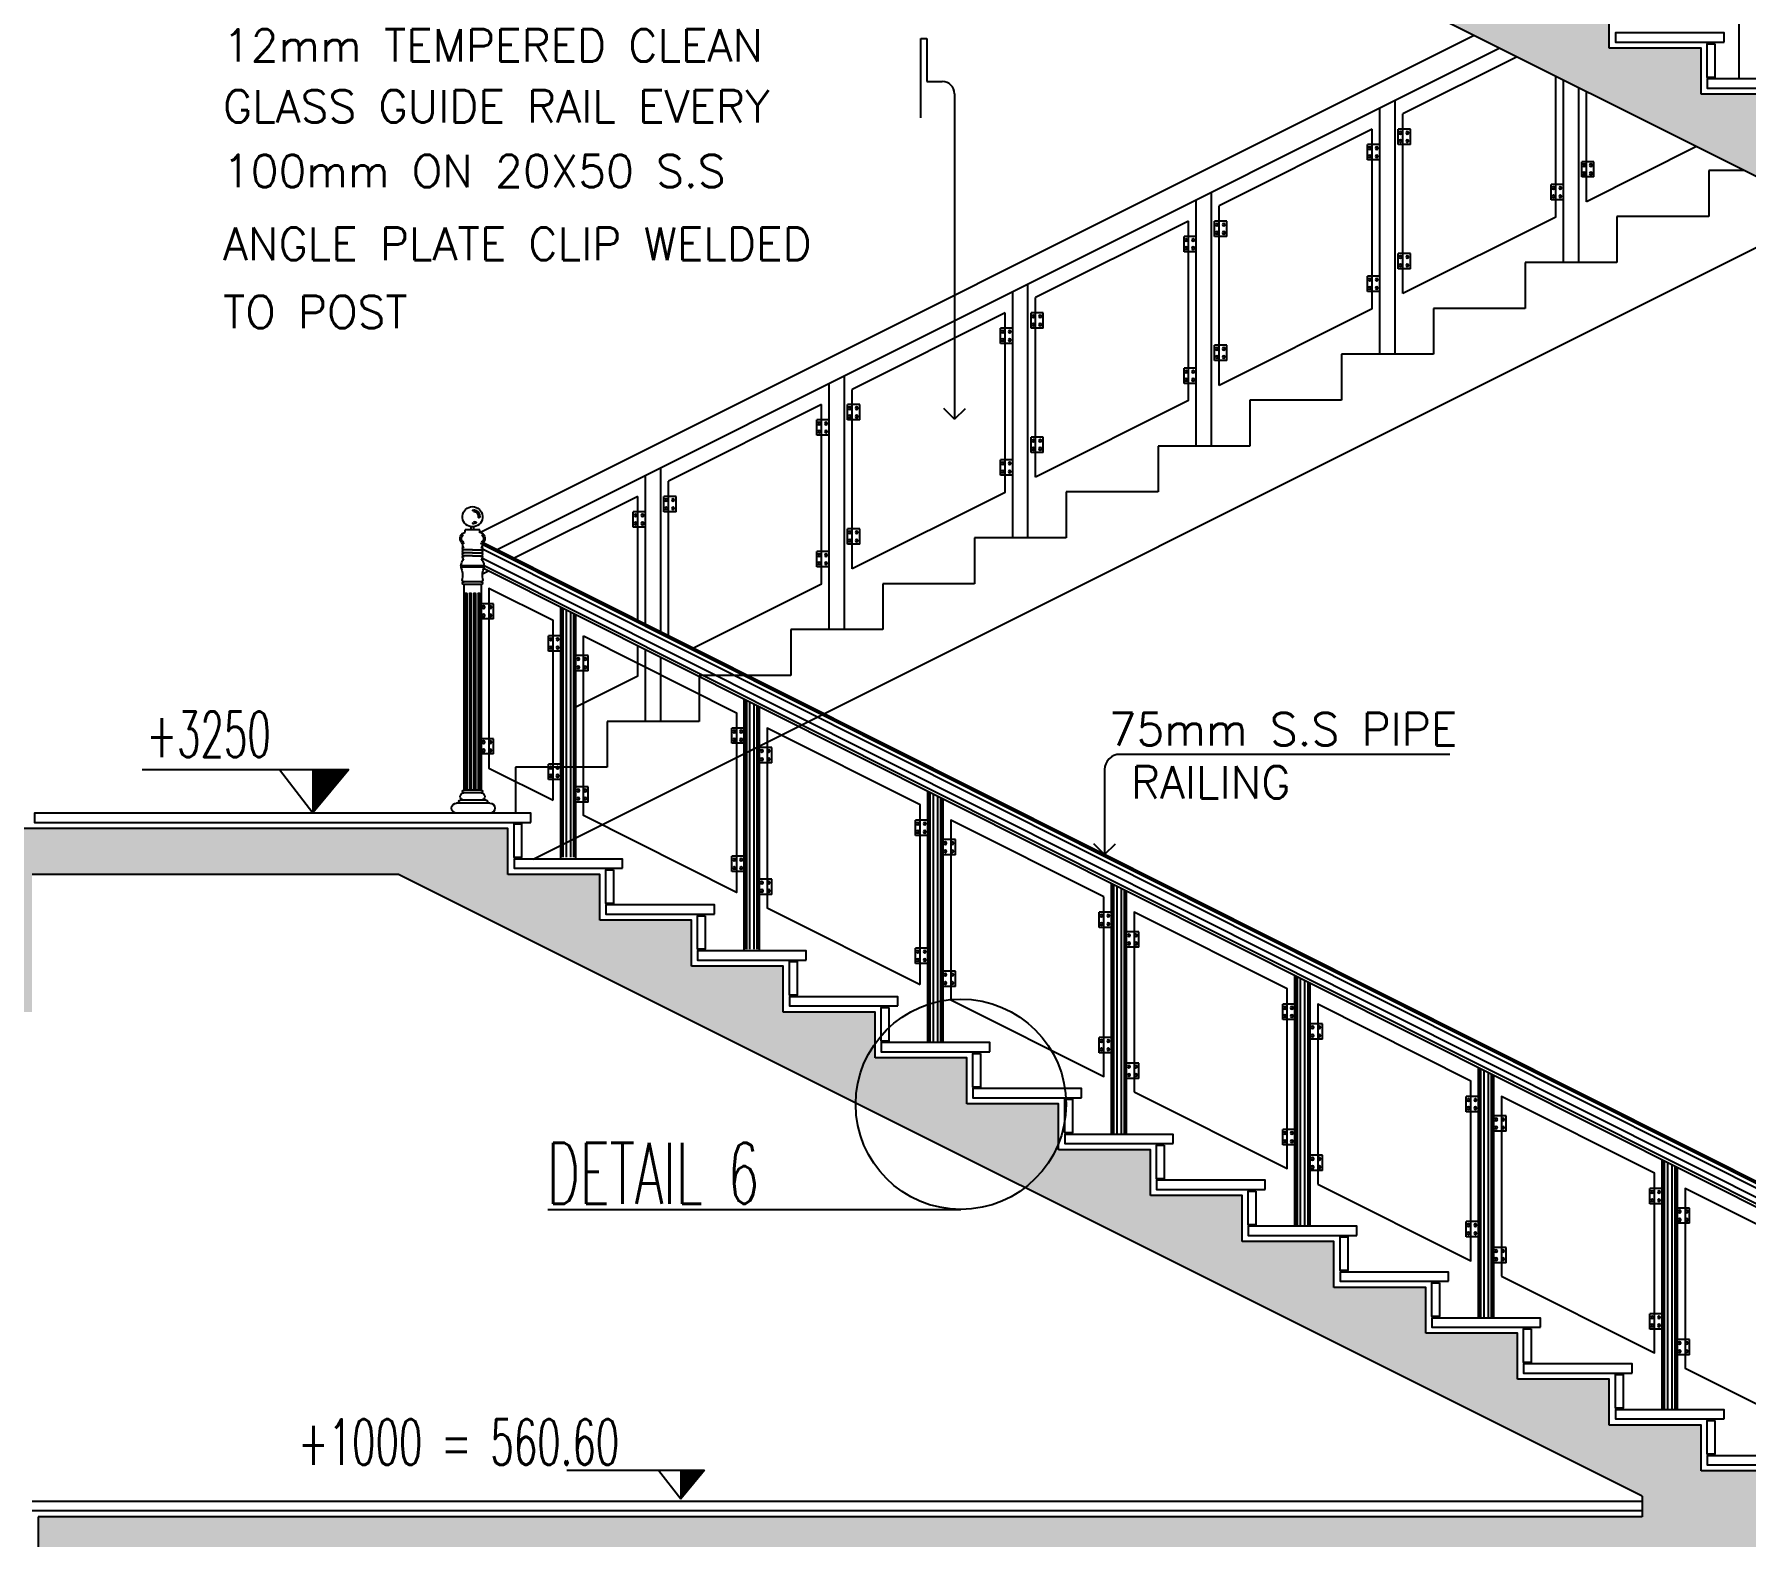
# Model space of a CAD drawing. Extents: x 418021.3 to 418070.1, y 43443.2 to 43479.4.
# Drawn here: x 418061.41 to 418067.01, y 43459.82 to 43464.73 of the extents above; entities that cross this region are included whole.
import ezdxf

# ---------------------------------------------------------------- set-up
doc = ezdxf.new("R2010")
doc.units = 0
doc.header["$MEASUREMENT"] = 0
for name, color, linetype in [('2', 11, 'CONTINUOUS'), ('D', 11, 'CONTINUOUS'), ('DIM', 4, 'CONTINUOUS'), ('DIM-OUT', 4, 'CONTINUOUS'), ('ELEV-LEV', 3, 'CONTINUOUS'), ('GLASS', 4, 'CONTINUOUS'), ('Handrail', 4, 'CONTINUOUS'), ('Hatch', 11, 'CONTINUOUS'), ('IND-ES-TXT', 4, 'CONTINUOUS'), ('Step', 3, 'CONTINUOUS'), ('TEXT', 4, 'CONTINUOUS'), ('TXT', 2, 'CONTINUOUS'), ('TXT2', 6, 'CONTINUOUS'), ('WALL', 6, 'CONTINUOUS')]:
    doc.layers.add(name, color=color, linetype=linetype)
doc.styles.add('ROMANS', font='ROMANS.shx', dxfattribs={"width": 0.6})
pattern_1 = [(130, (836095.56568, 0), (-0.21517805478, -0.018825640495), [0.0225, -0.2475]), (185, (836095.56568, 0), (0.04162540008, 0.22565764011), [0.018, -0.198]), (79.5486, (836095.54775, -0.00157), (-0.17355281451, 0.20683186262), [0.019122057, -0.2103426336]), (133.8158, (836095.56568, 0.06), (-0.32017231459, -0.0496557043), [0.03375, -0.37125]), (83.3644, (836095.539, 0.05586), (-0.28039881166, 0.29223536127), [0.0286830864, -0.3155139]), (188.8158, (836095.56568, 0.06), (-0.28039858354, 0.29223558028), [0.027, -0.297]), (159, (836095.53568, 0.045), (-0.179072115636, -0.1207856672), [0.0225, -0.2475]), (214, (836095.53568, 0.045), (-0.07299459958, 0.21754501351), [0.018, -0.198]), (108.5486, (836095.52075, 0.03493), (-0.25206678857, 0.09675914901), [0.019122057, -0.2103426336]), (142.5, (836095.56568, 0), (-0.003647956595, 0.09986815615), [0, -0.1956, 0, -0.201, 0, -0.19875]), (172.5, (836095.56568, 0), (-0.078920861233, 0.118323513565), [0, -0.1146, 0, -0.1911, 0, -0.07575]), (212.5, (836095.63258, 0), (-0.160146730852, -0.00676646152), [0, -0.075, 0, -0.234, 0, -0.3105]), (222.5, (836095.66258, 0), (-0.174955850803, 0.0300314947), [0, -0.0975, 0, -0.1554, 0, -0.2205])]

# ---------------------------------------------------------------- blocks, each defined once
blk = doc.blocks.new('A$C2B08356D')
at = {"layer": '2'}
for p, q in [((0.0495, 0.7172), (0.0495, 0.0755)), ((0.0543, 0.7172), (0.0543, 0.0755)), ((0.0637, 0.7172), (0.0637, 0.0755)), ((0.0684, 0.7172), (0.0684, 0.0755)), ((0.0779, 0.7172), (0.0779, 0.0755)), ((0.0826, 0.7172), (0.0826, 0.0755)), ((0.092, 0.7172), (0.092, 0.0755)), ((0.0967, 0.7172), (0.0967, 0.0755))]:
    blk.add_line(p, q, dxfattribs=at)
for centre in [(0.0519, 0.7172), (0.0661, 0.7172), (0.0802, 0.7172), (0.0944, 0.7172)]:
    blk.add_arc(centre, 0.00236, 0, 180, dxfattribs=at)
at = {"layer": 'D'}
for centre, radius, start, end in [((0.0731, 0.9689), 0.033, 278.2132, 261.7868), ((0.0731, 0.9689), 0.0236, 98.1711, 183.3862), ((0.0519, 0.9677), 0.00236, 186.5091, 0.2633), ((0.0731, 0.9689), 0.0189, 98.1711, 183.3862), ((0.0638, 0.9498), 0.00237, 68.5646, 237.9249), ((0.0731, 0.9689), 0.0189, 243.2448, 261.7868), ((0.0698, 0.9898), 0.00238, 286.4552, 89.887), ((0.0731, 0.9689), 0.0236, 243.2448, 261.7868), ((0.0694, 0.9479), 0.00248, 279.6354, 63.9382)]:
    blk.add_arc(centre, radius, start, end, dxfattribs=at)
at = {"layer": 'Handrail'}
for p, q in [((0.0495, 0.9159), (0.0495, 0.9264)), ((0.0495, 0.9264), (0.0967, 0.9264)), ((0.0684, 0.9362), (0.0779, 0.9362)), ((0.0684, 0.9264), (0.0684, 0.9362)), ((0.0779, 0.9264), (0.0779, 0.9362)), ((0.0967, 0.9183), (0.0967, 0.9264)), ((0.0448, 0.8792), (0.0441, 0.8849)), ((0.0731, 0.8603), (0.0448, 0.8603)), ((0.0731, 0.8509), (0.0448, 0.8509)), ((0.0731, 0.8415), (0.0448, 0.8415)), ((0.0731, 0.8603), (0.1014, 0.8603)), ((0.0731, 0.8509), (0.1014, 0.8509)), ((0.0731, 0.8415), (0.1014, 0.8415)), ((0.1016, 0.8792), (0.1023, 0.8849)), ((0.0354, 0.8037), (0.0354, 0.8084)), ((0.0354, 0.8084), (0.1109, 0.8084)), ((0.0354, 0.8037), (0.1109, 0.8037)), ((0.1109, 0.8084), (0.1109, 0.8037)), ((0.0448, 0.7565), (0.1014, 0.7565)), ((0.0448, 0.7471), (0.0448, 0.0755)), ((0.0448, 0.7471), (0.1014, 0.7471)), ((0.1014, 0.7471), (0.1014, 0.0755)), ((0.0448, 0.0754), (0.1022, 0.0754)), ((0.0448, 0.0661), (0.1014, 0.0661)), ((0.0165, 0.033), (0.125, 0.033)), ((0.0283, 0.0425), (0.1132, 0.0425)), ((0.0448, 0.0425), (0.0967, 0.0425)), ((0.1316, 0.0014), (0.1316, 0))]:
    blk.add_line(p, q, dxfattribs=at)
for centre, radius, start, end in [((0.0527, 0.8981), 0.0204, 98.7958, 221.6777), ((0.0527, 0.8981), 0.0157, 122.816, 237.184), ((0.0937, 0.8981), 0.0204, 318.3223, 81.6001), ((0.0937, 0.8981), 0.0157, 302.816, 57.184), ((0.0238, 0.8742), 0.0171, 355.2677, 37.2275), ((0.0448, 0.865), 0.00472, 90, 270), ((0.0448, 0.8556), 0.00472, 90, 270), ((0.0448, 0.8462), 0.00472, 90, 270), ((0.0448, 0.8367), 0.00472, 90, 270), ((0.0435, 0.8725), 0.0027, 175.2677, 299.2972), ((0.1014, 0.865), 0.00472, 270, 90), ((0.1014, 0.8556), 0.00472, 270, 90), ((0.1014, 0.8462), 0.00472, 270, 90), ((0.1014, 0.8367), 0.00472, 270, 90), ((0.1029, 0.8725), 0.0027, 240.7028, 4.7323), ((0.1226, 0.8742), 0.0171, 142.7725, 184.7323), ((0.087, 0.8014), 0.0521, 144.0908, 172.3064), ((-0.0329, 0.7768), 0.0734, 350.0762, 21.4955), ((0.0592, 0.8014), 0.0521, 7.6936, 35.9092), ((0.1792, 0.7768), 0.0734, 158.5045, 189.9238), ((0.0459, 0.763), 0.00657, 170.0762, 260.8268), ((0.0448, 0.7518), 0.00472, 90, 270), ((0.1004, 0.763), 0.00657, 279.1732, 9.9238), ((0.1014, 0.7518), 0.00472, 270, 90), ((0.0448, 0.0543), 0.0118, 90, 270), ((0.0448, 0.0708), 0.00472, 90, 270), ((0.1014, 0.0708), 0.00472, 270, 90), ((0.1014, 0.0543), 0.0118, 270, 90), ((0.0165, 0.0165), 0.0165, 90, 270), ((0.0283, 0.0377), 0.00472, 90, 270), ((0.1132, 0.0377), 0.00472, 270, 90), ((0.125, 0.0165), 0.0165, 270, 90)]:
    blk.add_arc(centre, radius, start, end, dxfattribs=at)
blk = doc.blocks.new('A$C2180794E')
at = {"layer": 'Handrail'}
blk.add_blockref('A$C2B08356D', (0, 0), dxfattribs=at)
blk = doc.blocks.new('A$C427214A3')
at = {"layer": 'GLASS', "ltscale": 0.2}
for p, q in [((0, 1000), (800, 1000)), ((0, 0), (0, 1000)), ((0, 0), (800, 0)), ((800, 0), (800, 1000))]:
    blk.add_line(p, q, dxfattribs=at)
for centre in [(202, 770), (202, 230), (650, 770), (650, 230)]:
    blk.add_circle(centre, 82.4, dxfattribs=at)

msp = doc.modelspace()

# ---------------------------------------------------------------- hatches: boundary and pattern name
at = {"layer": 'ELEV-LEV', "linetype": 'Continuous'}
h = msp.add_hatch(dxfattribs=at)
h.set_pattern_fill('ANSI31', color=6, scale=0.0228, angle=450, style=0)
h.set_pattern_definition([(45, (418161.6618695, 43479.07239), (0.00201525433, -0.00201525433), [])])
h.paths.add_polyline_path([(418062.4401, 43462.3266), (418062.3231, 43462.1854), (418062.3231, 43462.3266)])
h = msp.add_hatch(dxfattribs=at)
h.set_pattern_fill('ANSI31', color=6, scale=0.0152, angle=450, style=0)
h.set_pattern_definition([(45, (418129.7511206, 43471.2006368), (0.001343502884, -0.001343502884), [])])
h.paths.add_polyline_path([(418063.6033, 43460.0368), (418063.5253, 43459.9426), (418063.5253, 43460.0368)])
at = {"layer": 'Hatch'}
h = msp.add_hatch(dxfattribs=at)
h.set_pattern_fill('AR-CONC', color=256, scale=0.03, style=0)
h.set_pattern_definition(pattern_1)
h.paths.add_polyline_path([(418061.2552, 43466.6338), (418062.9602, 43466.6338), (418062.9602, 43466.4838), (418063.2602, 43466.4838), (418063.2602, 43466.3338), (418063.5602, 43466.3338), (418063.5602, 43466.1838), (418063.8602, 43466.1838), (418063.8602, 43466.0338), (418064.1602, 43466.0338), (418064.1602, 43465.8838), (418064.4602, 43465.8838), (418064.4602, 43465.7338), (418064.7602, 43465.7338), (418064.7602, 43465.5838), (418065.0602, 43465.5838), (418065.0602, 43465.4338), (418065.3602, 43465.4338), (418065.3602, 43465.2838), (418065.6602, 43465.2838), (418065.6602, 43465.1338), (418065.9602, 43465.1338), (418065.9602, 43464.9838), (418066.2602, 43464.9838), (418066.2602, 43464.8338), (418066.5602, 43464.8338), (418066.5602, 43464.6838), (418066.8602, 43464.6838), (418066.8602, 43464.5338), (418067.1602, 43464.5338), (418067.1602, 43464.3838), (418068.7064, 43464.3838), (418068.7064, 43464.1838), (418067.2024, 43464.1838), (418062.6024, 43466.4838), (418061.4052, 43466.4838), (418061.4052, 43466.0338), (418061.2552, 43466.0338)])
h = msp.add_hatch(dxfattribs=at)
h.set_pattern_fill('AR-CONC', color=256, scale=0.03, style=0)
h.set_pattern_definition(pattern_1)
h.paths.add_polyline_path([(418062.6024, 43461.9838), (418061.4052, 43461.9838), (418061.4052, 43461.5338), (418061.2552, 43461.5338), (418061.2552, 43462.1338), (418062.9602, 43462.1338), (418062.9602, 43461.9838), (418063.2602, 43461.9838), (418063.2602, 43461.8338), (418063.5602, 43461.8338), (418063.5602, 43461.6838), (418063.8602, 43461.6838), (418063.8602, 43461.5338), (418064.1602, 43461.5338), (418064.1602, 43461.3838), (418064.4602, 43461.3838), (418064.4602, 43461.2338), (418064.7602, 43461.2338), (418064.7602, 43461.0838), (418065.0602, 43461.0838), (418065.0602, 43460.9338), (418065.3602, 43460.9338), (418065.3602, 43460.7838), (418065.6602, 43460.7838), (418065.6602, 43460.6338), (418065.9602, 43460.6338), (418065.9602, 43460.4838), (418066.2602, 43460.4838), (418066.2602, 43460.3338), (418066.5602, 43460.3338), (418066.5602, 43460.1838), (418066.8602, 43460.1838), (418066.8602, 43460.0338), (418067.1602, 43460.0338), (418067.1602, 43459.8838), (418068.7064, 43459.8838), (418068.7064, 43459.7538), (418061.8552, 43459.7538), (418061.7252, 43459.6238), (418061.4252, 43459.6238), (418061.4252, 43459.8838), (418066.6679, 43459.8838), (418066.6679, 43459.9511)])

# ---------------------------------------------------------------- linework, layer by layer
at = {"layer": 'DIM', "color": 6}
msp.add_line((418063.0911, 43460.8887), (418064.4409, 43460.8887), dxfattribs=at)
at = {"layer": 'DIM-OUT'}
for p, q in [((418066.9852, 43464.5838), (418066.9852, 43465.0191)), ((418066.1188, 43464.7256), (418062.8706, 43463.1015)), ((418066.2027, 43464.6837), (418062.9249, 43463.0448)), ((418066.2586, 43464.6557), (418065.8852, 43464.4691)), ((418066.3852, 43464.1321), (418066.3852, 43464.5924)), ((418066.4102, 43463.9838), (418066.4102, 43464.5799)), ((418066.4602, 43463.9838), (418066.4602, 43464.5549)), ((418066.4852, 43464.1821), (418066.4852, 43464.5424)), ((418065.8102, 43463.6838), (418065.8102, 43464.4875)), ((418065.8602, 43463.6838), (418065.8602, 43464.5125)), ((418065.8852, 43463.8821), (418065.8852, 43464.4691)), ((418065.7852, 43464.4191), (418065.2852, 43464.1691)), ((418065.7852, 43463.8321), (418065.7852, 43464.4191)), ((418066.8455, 43464.3623), (418066.4852, 43464.1821)), ((418067.0024, 43464.2838), (418066.8852, 43464.2838)), ((418066.8852, 43464.2838), (418066.8852, 43464.1338)), ((418065.2602, 43463.3838), (418065.2602, 43464.2125)), ((418063.043, 43462.0338), (418067.343, 43464.1838)), ((418065.2102, 43463.3838), (418065.2102, 43464.1875)), ((418065.2852, 43463.5821), (418065.2852, 43464.1691)), ((418065.1852, 43464.1191), (418064.6852, 43463.8691)), ((418065.1852, 43463.5321), (418065.1852, 43464.1191)), ((418066.3852, 43464.1321), (418065.8852, 43463.8821)), ((418066.5852, 43464.1338), (418066.5852, 43463.9838)), ((418066.8852, 43464.1338), (418066.5852, 43464.1338)), ((418066.2852, 43463.9838), (418066.2852, 43463.8338)), ((418066.5852, 43463.9838), (418066.2852, 43463.9838)), ((418064.6102, 43463.0838), (418064.6102, 43463.8875)), ((418064.6602, 43463.0838), (418064.6602, 43463.9125)), ((418064.6852, 43463.2821), (418064.6852, 43463.8691)), ((418064.5852, 43463.8191), (418064.0852, 43463.5691)), ((418064.5852, 43463.2321), (418064.5852, 43463.8191)), ((418065.7852, 43463.8321), (418065.2852, 43463.5821)), ((418065.9852, 43463.8338), (418065.9852, 43463.6838)), ((418066.2852, 43463.8338), (418065.9852, 43463.8338)), ((418065.6852, 43463.6838), (418065.6852, 43463.5338)), ((418065.9852, 43463.6838), (418065.6852, 43463.6838)), ((418064.0102, 43462.7838), (418064.0102, 43463.5875)), ((418064.0602, 43462.7838), (418064.0602, 43463.6125)), ((418064.0852, 43462.9821), (418064.0852, 43463.5691)), ((418065.1852, 43463.5321), (418064.6852, 43463.2821)), ((418065.3852, 43463.5338), (418065.3852, 43463.3838)), ((418065.6852, 43463.5338), (418065.3852, 43463.5338)), ((418063.9852, 43463.5191), (418063.4852, 43463.2691)), ((418063.9852, 43462.9321), (418063.9852, 43463.5191)), ((418065.0852, 43463.3838), (418065.0852, 43463.2338)), ((418065.3852, 43463.3838), (418065.0852, 43463.3838)), ((418063.4602, 43462.7763), (418063.4602, 43463.3125)), ((418063.4102, 43462.8014), (418063.4102, 43463.2875)), ((418063.4852, 43462.7638), (418063.4852, 43463.2691)), ((418063.3852, 43463.2191), (418062.9807, 43463.0168)), ((418063.3852, 43462.8139), (418063.3852, 43463.2191)), ((418064.5852, 43463.2321), (418064.0852, 43462.9821)), ((418064.7852, 43463.2338), (418064.7852, 43463.0838)), ((418065.0852, 43463.2338), (418064.7852, 43463.2338)), ((418064.4852, 43463.0838), (418064.4852, 43462.9338)), ((418064.7852, 43463.0838), (418064.4852, 43463.0838)), ((418067.2998, 43460.8501), (418062.8797, 43463.0675)), ((418062.897, 43462.9749), (418062.8775, 43462.9652)), ((418067.2987, 43460.7668), (418062.8807, 43462.9831)), ((418063.9852, 43462.9321), (418063.5667, 43462.7229)), ((418064.1852, 43462.9338), (418064.1852, 43462.7838)), ((418064.4852, 43462.9338), (418064.1852, 43462.9338)), ((418063.1327, 43462.0338), (418063.1327, 43462.8567)), ((418063.1827, 43462.0338), (418063.1827, 43462.8316)), ((418063.8852, 43462.7838), (418063.8852, 43462.6338)), ((418064.1852, 43462.7838), (418063.8852, 43462.7838)), ((418063.3852, 43462.6321), (418063.3852, 43462.73)), ((418063.4102, 43462.4838), (418063.4102, 43462.7175)), ((418063.4602, 43462.4838), (418063.4602, 43462.6924)), ((418063.3852, 43462.6321), (418063.1827, 43462.5308)), ((418063.5852, 43462.6338), (418063.5852, 43462.4838)), ((418063.8852, 43462.6338), (418063.5852, 43462.6338)), ((418063.7327, 43461.7338), (418063.7327, 43462.5557)), ((418063.7827, 43461.7338), (418063.7827, 43462.5306)), ((418063.2852, 43462.4838), (418063.2852, 43462.3338)), ((418063.5852, 43462.4838), (418063.2852, 43462.4838)), ((418062.9852, 43462.3338), (418062.9852, 43462.1838)), ((418063.2852, 43462.3338), (418062.9852, 43462.3338)), ((418064.3327, 43461.4338), (418064.3327, 43462.2547)), ((418064.3827, 43461.4338), (418064.3827, 43462.2296)), ((418064.9327, 43461.1338), (418064.9327, 43461.9537)), ((418064.9827, 43461.1338), (418064.9827, 43461.9286)), ((418065.5327, 43460.8338), (418065.5327, 43461.6527)), ((418065.5827, 43460.8338), (418065.5827, 43461.6276)), ((418066.1327, 43460.5338), (418066.1327, 43461.3517)), ((418066.1827, 43460.5338), (418066.1827, 43461.3266)), ((418066.7327, 43460.2338), (418066.7327, 43461.0507)), ((418066.7827, 43460.2338), (418066.7827, 43461.0256)), ((418066.6679, 43459.9338), (418061.4052, 43459.9338)), ((418066.6679, 43459.9038), (418061.4052, 43459.9038))]:
    msp.add_line(p, q, dxfattribs=at)
for points in [[(418063.1077, 43462.2259), (418063.1077, 43462.8133), (418062.8978, 43462.9186), (418062.8978, 43462.3312)], [(418063.2077, 43462.7631), (418063.7077, 43462.5123), (418063.7077, 43461.9249), (418063.2077, 43462.1758)], [(418064.3077, 43461.6239), (418064.3077, 43462.2113), (418063.8077, 43462.4621), (418063.8077, 43461.8748)], [(418064.9077, 43461.9103), (418064.4077, 43462.1611), (418064.4077, 43461.5738), (418064.9077, 43461.323)], [(418065.0077, 43461.2728), (418065.5077, 43461.022), (418065.5077, 43461.6093), (418065.0077, 43461.8601)], [(418065.6077, 43460.9718), (418066.1077, 43460.721), (418066.1077, 43461.3083), (418065.6077, 43461.5592)], [(418066.2077, 43460.6708), (418066.7077, 43460.42), (418066.7077, 43461.0073), (418066.2077, 43461.2582)], [(418067.2756, 43460.7225), (418066.8077, 43460.9572), (418066.8077, 43460.3698), (418067.2756, 43460.1351)]]:
    msp.add_lwpolyline(points, close=True, dxfattribs=at)
at = {"layer": 'ELEV-LEV', "color": 6}
for p, q in [((418061.7644, 43462.3266), (418062.4401, 43462.3266)), ((418062.214, 43462.3266), (418062.3231, 43462.1854)), ((418062.4401, 43462.3266), (418062.3231, 43462.1854)), ((418062.3231, 43462.3266), (418062.3231, 43462.1854)), ((418063.1528, 43460.0368), (418063.6033, 43460.0368)), ((418063.4526, 43460.0368), (418063.5253, 43459.9426)), ((418063.6033, 43460.0368), (418063.5253, 43459.9426)), ((418063.5253, 43460.0368), (418063.5253, 43459.9426))]:
    msp.add_line(p, q, dxfattribs=at)
at = {"layer": 'IND-ES-TXT'}
for p, q in [((418064.3102, 43464.4562), (418064.3102, 43464.7157)), ((418064.3102, 43464.7157), (418064.3298, 43464.7157)), ((418064.3298, 43464.7157), (418064.3298, 43464.5754)), ((418064.3298, 43464.5754), (418064.3801, 43464.5754)), ((418064.4201, 43464.5354), (418064.4201, 43463.4712)), ((418066.0395, 43462.3761), (418064.9607, 43462.3761)), ((418064.9107, 43462.3261), (418064.9107, 43462.0487))]:
    msp.add_line(p, q, dxfattribs=at)
for centre, radius, start, end in [((418064.3801, 43464.5354), 0.04, 0, 90), ((418064.9607, 43462.3261), 0.05, 90, 180)]:
    msp.add_arc(centre, radius, start, end, dxfattribs=at)
at = {"layer": 'Step', "color": 11}
for p, q in [((418067.2887, 43460.8332), (418062.8769, 43463.0464)), ((418067.2942, 43460.8459), (418062.878, 43463.0613)), ((418067.2967, 43460.799), (418062.8753, 43463.017)), ((418067.2972, 43460.7777), (418062.8823, 43462.9925)), ((418063.1354, 43462.0398), (418063.1354, 43462.8553)), ((418063.1407, 43462.0398), (418063.1407, 43462.8527)), ((418063.1513, 43462.0398), (418063.1513, 43462.8473)), ((418063.1655, 43462.0398), (418063.1655, 43462.8402)), ((418063.1755, 43462.0398), (418063.1755, 43462.8352)), ((418063.1805, 43462.0398), (418063.1805, 43462.8328)), ((418063.7354, 43461.7388), (418063.7354, 43462.5543)), ((418063.7407, 43461.7388), (418063.7407, 43462.5517)), ((418063.7513, 43461.7388), (418063.7513, 43462.5464)), ((418063.7655, 43461.7388), (418063.7655, 43462.5392)), ((418063.7755, 43461.7388), (418063.7755, 43462.5342)), ((418063.7805, 43461.7388), (418063.7805, 43462.5318)), ((418064.3354, 43461.4378), (418064.3354, 43462.2533)), ((418064.3407, 43461.4378), (418064.3407, 43462.2507)), ((418064.3513, 43461.4378), (418064.3513, 43462.2454)), ((418064.3655, 43461.4378), (418064.3655, 43462.2382)), ((418064.3755, 43461.4378), (418064.3755, 43462.2332)), ((418064.3805, 43461.4378), (418064.3805, 43462.2308)), ((418064.9354, 43461.1368), (418064.9354, 43461.9524)), ((418064.9407, 43461.1368), (418064.9407, 43461.9497)), ((418064.9513, 43461.1368), (418064.9513, 43461.9444)), ((418064.9655, 43461.1368), (418064.9655, 43461.9373)), ((418064.9755, 43461.1368), (418064.9755, 43461.9322)), ((418064.9805, 43461.1368), (418064.9805, 43461.9298)), ((418065.5354, 43460.8358), (418065.5354, 43461.6514)), ((418065.5407, 43460.8358), (418065.5407, 43461.6487)), ((418065.5513, 43460.8358), (418065.5513, 43461.6434)), ((418065.5655, 43460.8358), (418065.5655, 43461.6363)), ((418065.5755, 43460.8358), (418065.5755, 43461.6312)), ((418065.5805, 43460.8358), (418065.5805, 43461.6288)), ((418066.1354, 43460.5348), (418066.1354, 43461.3504)), ((418066.1407, 43460.5348), (418066.1407, 43461.3477)), ((418066.1513, 43460.5348), (418066.1513, 43461.3424)), ((418066.1655, 43460.5348), (418066.1655, 43461.3353)), ((418066.1755, 43460.5348), (418066.1755, 43461.3302)), ((418066.1805, 43460.5348), (418066.1805, 43461.3278)), ((418066.7354, 43460.2338), (418066.7354, 43461.0494)), ((418066.7407, 43460.2338), (418066.7407, 43461.0467)), ((418066.7513, 43460.2338), (418066.7513, 43461.0414)), ((418066.7655, 43460.2338), (418066.7655, 43461.0343)), ((418066.7755, 43460.2338), (418066.7755, 43461.0293)), ((418066.7805, 43460.2338), (418066.7805, 43461.0268))]:
    msp.add_line(p, q, dxfattribs=at)
at = {"layer": 'Step'}
for points in [[(418066.9352, 43464.7038), (418066.9352, 43464.7338), (418066.5802, 43464.7338), (418066.5802, 43464.7038)], [(418066.9052, 43464.6988), (418066.9052, 43464.5888), (418066.8802, 43464.5888), (418066.8802, 43464.6988)], [(418067.2352, 43464.5538), (418067.2352, 43464.5838), (418066.8802, 43464.5838), (418066.8802, 43464.5538)], [(418063.0352, 43462.1538), (418063.0352, 43462.1838), (418061.413, 43462.1838), (418061.413, 43462.1538)], [(418063.0052, 43462.1488), (418063.0052, 43462.0388), (418062.9802, 43462.0388), (418062.9802, 43462.1488)], [(418063.3352, 43462.0038), (418063.3352, 43462.0338), (418062.9802, 43462.0338), (418062.9802, 43462.0038)], [(418063.3052, 43461.9988), (418063.3052, 43461.8888), (418063.2802, 43461.8888), (418063.2802, 43461.9988)], [(418063.6352, 43461.8538), (418063.6352, 43461.8838), (418063.2802, 43461.8838), (418063.2802, 43461.8538)], [(418063.6052, 43461.8488), (418063.6052, 43461.7388), (418063.5802, 43461.7388), (418063.5802, 43461.8488)], [(418063.9352, 43461.7038), (418063.9352, 43461.7338), (418063.5802, 43461.7338), (418063.5802, 43461.7038)], [(418063.9052, 43461.6988), (418063.9052, 43461.5888), (418063.8802, 43461.5888), (418063.8802, 43461.6988)], [(418064.2352, 43461.5538), (418064.2352, 43461.5838), (418063.8802, 43461.5838), (418063.8802, 43461.5538)], [(418064.2052, 43461.5488), (418064.2052, 43461.4388), (418064.1802, 43461.4388), (418064.1802, 43461.5488)], [(418064.5352, 43461.4038), (418064.5352, 43461.4338), (418064.1802, 43461.4338), (418064.1802, 43461.4038)], [(418064.5052, 43461.3988), (418064.5052, 43461.2888), (418064.4802, 43461.2888), (418064.4802, 43461.3988)], [(418064.8352, 43461.2538), (418064.8352, 43461.2838), (418064.4802, 43461.2838), (418064.4802, 43461.2538)], [(418064.8052, 43461.2488), (418064.8052, 43461.1388), (418064.7802, 43461.1388), (418064.7802, 43461.2488)], [(418065.1352, 43461.1038), (418065.1352, 43461.1338), (418064.7802, 43461.1338), (418064.7802, 43461.1038)], [(418065.1052, 43461.0988), (418065.1052, 43460.9888), (418065.0802, 43460.9888), (418065.0802, 43461.0988)], [(418065.1052, 43461.0988), (418065.1052, 43460.9888), (418065.0802, 43460.9888), (418065.0802, 43461.0988)], [(418065.4352, 43460.9538), (418065.4352, 43460.9838), (418065.0802, 43460.9838), (418065.0802, 43460.9538)], [(418065.4052, 43460.9488), (418065.4052, 43460.8388), (418065.3802, 43460.8388), (418065.3802, 43460.9488)], [(418065.7352, 43460.8038), (418065.7352, 43460.8338), (418065.3802, 43460.8338), (418065.3802, 43460.8038)], [(418065.7052, 43460.7988), (418065.7052, 43460.6888), (418065.6802, 43460.6888), (418065.6802, 43460.7988)], [(418066.0352, 43460.6538), (418066.0352, 43460.6838), (418065.6802, 43460.6838), (418065.6802, 43460.6538)], [(418066.0052, 43460.6488), (418066.0052, 43460.5388), (418065.9802, 43460.5388), (418065.9802, 43460.6488)], [(418066.3352, 43460.5038), (418066.3352, 43460.5338), (418065.9802, 43460.5338), (418065.9802, 43460.5038)], [(418066.3052, 43460.4988), (418066.3052, 43460.3888), (418066.2802, 43460.3888), (418066.2802, 43460.4988)], [(418066.6352, 43460.3538), (418066.6352, 43460.3838), (418066.2802, 43460.3838), (418066.2802, 43460.3538)], [(418066.6052, 43460.3488), (418066.6052, 43460.2388), (418066.5802, 43460.2388), (418066.5802, 43460.3488)], [(418066.9352, 43460.2038), (418066.9352, 43460.2338), (418066.5802, 43460.2338), (418066.5802, 43460.2038)], [(418066.9052, 43460.1988), (418066.9052, 43460.0888), (418066.8802, 43460.0888), (418066.8802, 43460.1988)], [(418067.2352, 43460.0538), (418067.2352, 43460.0838), (418066.8802, 43460.0838), (418066.8802, 43460.0538)]]:
    msp.add_lwpolyline(points, close=True, dxfattribs=at)
at = {"layer": 'TXT2'}
msp.add_circle((418064.4409, 43461.2324), 0.3438, dxfattribs=at)
at = {"layer": 'WALL'}
for p, q in [((418067.2024, 43464.1838), (418062.6024, 43466.4838)), ((418064.4201, 43463.4712), (418064.3848, 43463.5066)), ((418064.4201, 43463.4712), (418064.4555, 43463.5066)), ((418064.9107, 43462.0487), (418064.8753, 43462.0841)), ((418064.9107, 43462.0487), (418064.946, 43462.0841)), ((418062.6024, 43461.9838), (418061.4052, 43461.9838)), ((418066.6679, 43459.9511), (418062.6024, 43461.9838)), ((418065.0602, 43460.9338), (418065.0602, 43461.0838)), ((418066.6679, 43459.9511), (418066.6679, 43459.8838)), ((418061.4252, 43459.8838), (418061.4252, 43459.6238)), ((418066.6679, 43459.8838), (418061.4252, 43459.8838))]:
    msp.add_line(p, q, dxfattribs=at)
for points in [[(418066.5602, 43464.6838), (418066.5602, 43464.8338), (418066.2602, 43464.8338)], [(418066.8602, 43464.5338), (418066.8602, 43464.6838), (418066.5602, 43464.6838)], [(418067.1602, 43464.3838), (418067.1602, 43464.5338), (418066.8602, 43464.5338)], [(418062.9602, 43461.9838), (418062.9602, 43462.1338), (418061.2552, 43462.1338)], [(418063.2602, 43461.8338), (418063.2602, 43461.9838), (418062.9602, 43461.9838)], [(418063.5602, 43461.6838), (418063.5602, 43461.8338), (418063.2602, 43461.8338)], [(418063.8602, 43461.5338), (418063.8602, 43461.6838), (418063.5602, 43461.6838)], [(418064.1602, 43461.3838), (418064.1602, 43461.5338), (418063.8602, 43461.5338)], [(418064.4602, 43461.2338), (418064.4602, 43461.3838), (418064.1602, 43461.3838)], [(418064.7602, 43461.0838), (418064.7602, 43461.2338), (418064.4602, 43461.2338)], [(418065.0602, 43460.9338), (418065.0602, 43461.0838), (418064.7602, 43461.0838)], [(418065.3602, 43460.7838), (418065.3602, 43460.9338), (418065.0602, 43460.9338)], [(418065.6602, 43460.6338), (418065.6602, 43460.7838), (418065.3602, 43460.7838)], [(418065.9602, 43460.4838), (418065.9602, 43460.6338), (418065.6602, 43460.6338)], [(418066.2602, 43460.3338), (418066.2602, 43460.4838), (418065.9602, 43460.4838)], [(418066.5602, 43460.1838), (418066.5602, 43460.3338), (418066.2602, 43460.3338)], [(418066.8602, 43460.0338), (418066.8602, 43460.1838), (418066.5602, 43460.1838)], [(418067.1602, 43459.8838), (418067.1602, 43460.0338), (418066.8602, 43460.0338)]]:
    msp.add_lwpolyline(points, dxfattribs=at)

# ---------------------------------------------------------------- block references
at = {"layer": 'GLASS', "xscale": -5e-05, "yscale": 5e-05, "zscale": 5e-05}
for p in [(418065.8102, 43464.319), (418065.9102, 43464.369), (418066.5102, 43464.2631), (418066.4102, 43464.1887), (418065.3102, 43464.069), (418065.2102, 43464.019), (418065.9102, 43463.9631), (418065.8102, 43463.8887), (418064.7102, 43463.769), (418064.6102, 43463.719), (418065.3102, 43463.6631), (418065.2102, 43463.5887), (418064.1102, 43463.469), (418064.0102, 43463.419), (418064.7102, 43463.3631), (418064.6102, 43463.2887), (418063.5102, 43463.169), (418063.4102, 43463.119), (418064.1102, 43463.0631), (418064.0102, 43462.9887), (418062.9129, 43462.8185), (418063.1327, 43462.7132), (418063.2227, 43462.6492), (418063.7327, 43462.4122), (418062.9129, 43462.3773), (418063.8227, 43462.3482), (418063.1327, 43462.2944), (418063.2227, 43462.2195), (418064.3327, 43462.1112), (418064.4227, 43462.0473), (418063.7327, 43461.9934), (418063.8227, 43461.9185), (418064.9327, 43461.8102), (418065.0227, 43461.7463), (418064.3327, 43461.6924), (418064.4227, 43461.6175), (418065.5327, 43461.5092), (418065.6227, 43461.4453), (418064.9327, 43461.4008), (418065.0227, 43461.3165), (418066.1327, 43461.2082), (418066.2227, 43461.1443), (418065.5327, 43461.0998), (418065.6227, 43461.0155), (418066.7327, 43460.9072), (418066.1327, 43460.7988), (418066.8227, 43460.8433), (418066.2227, 43460.7145), (418066.7327, 43460.4978), (418066.8227, 43460.4135)]:
    msp.add_blockref('A$C427214A3', p, dxfattribs=at)
at = {"layer": 'Step', "xscale": -1}
msp.add_blockref('A$C2180794E', (418062.9177, 43462.1838), dxfattribs=at)

# ---------------------------------------------------------------- texts
at = {"layer": 'TEXT', "color": 2, "style": 'ROMANS'}
for s, height, p in [('12mm TEMPERED CLEAN', 0.105881, (418062.0289, 43464.6401)), ('GLASS GUIDE RAIL EVERY ', 0.105881, (418062.0289, 43464.4413)), ('100mm ON 20X50 S.S ', 0.105881, (418062.0289, 43464.2298)), ('ANGLE PLATE CLIP WELDED ', 0.105881, (418062.0289, 43463.9918)), ('TO POST', 0.10588, (418062.0289, 43463.7692)), ('75mm S.S PIPE', 0.105881, (418064.9243, 43462.4054)), ('RAILING', 0.10588, (418064.9963, 43462.2321))]:
    msp.add_text(s, height=height, dxfattribs=at).set_placement(p)
at = {"layer": 'TXT', "style": 'ROMANS', "width": 0.6}
for s, height, p in [('+3250', 0.14897, (418061.7792, 43462.367)), ('+1000 = 560.60', 0.148966, (418062.2746, 43460.0537))]:
    msp.add_text(s, height=height, dxfattribs=at).set_placement(p)
at = {"layer": 'TXT', "color": 6, "style": 'ROMANS', "width": 0.6}
msp.add_text('DETAIL 6', height=0.2, dxfattribs=at).set_placement((418063.0874, 43460.9068))

doc.saveas('drawing.dxf')
